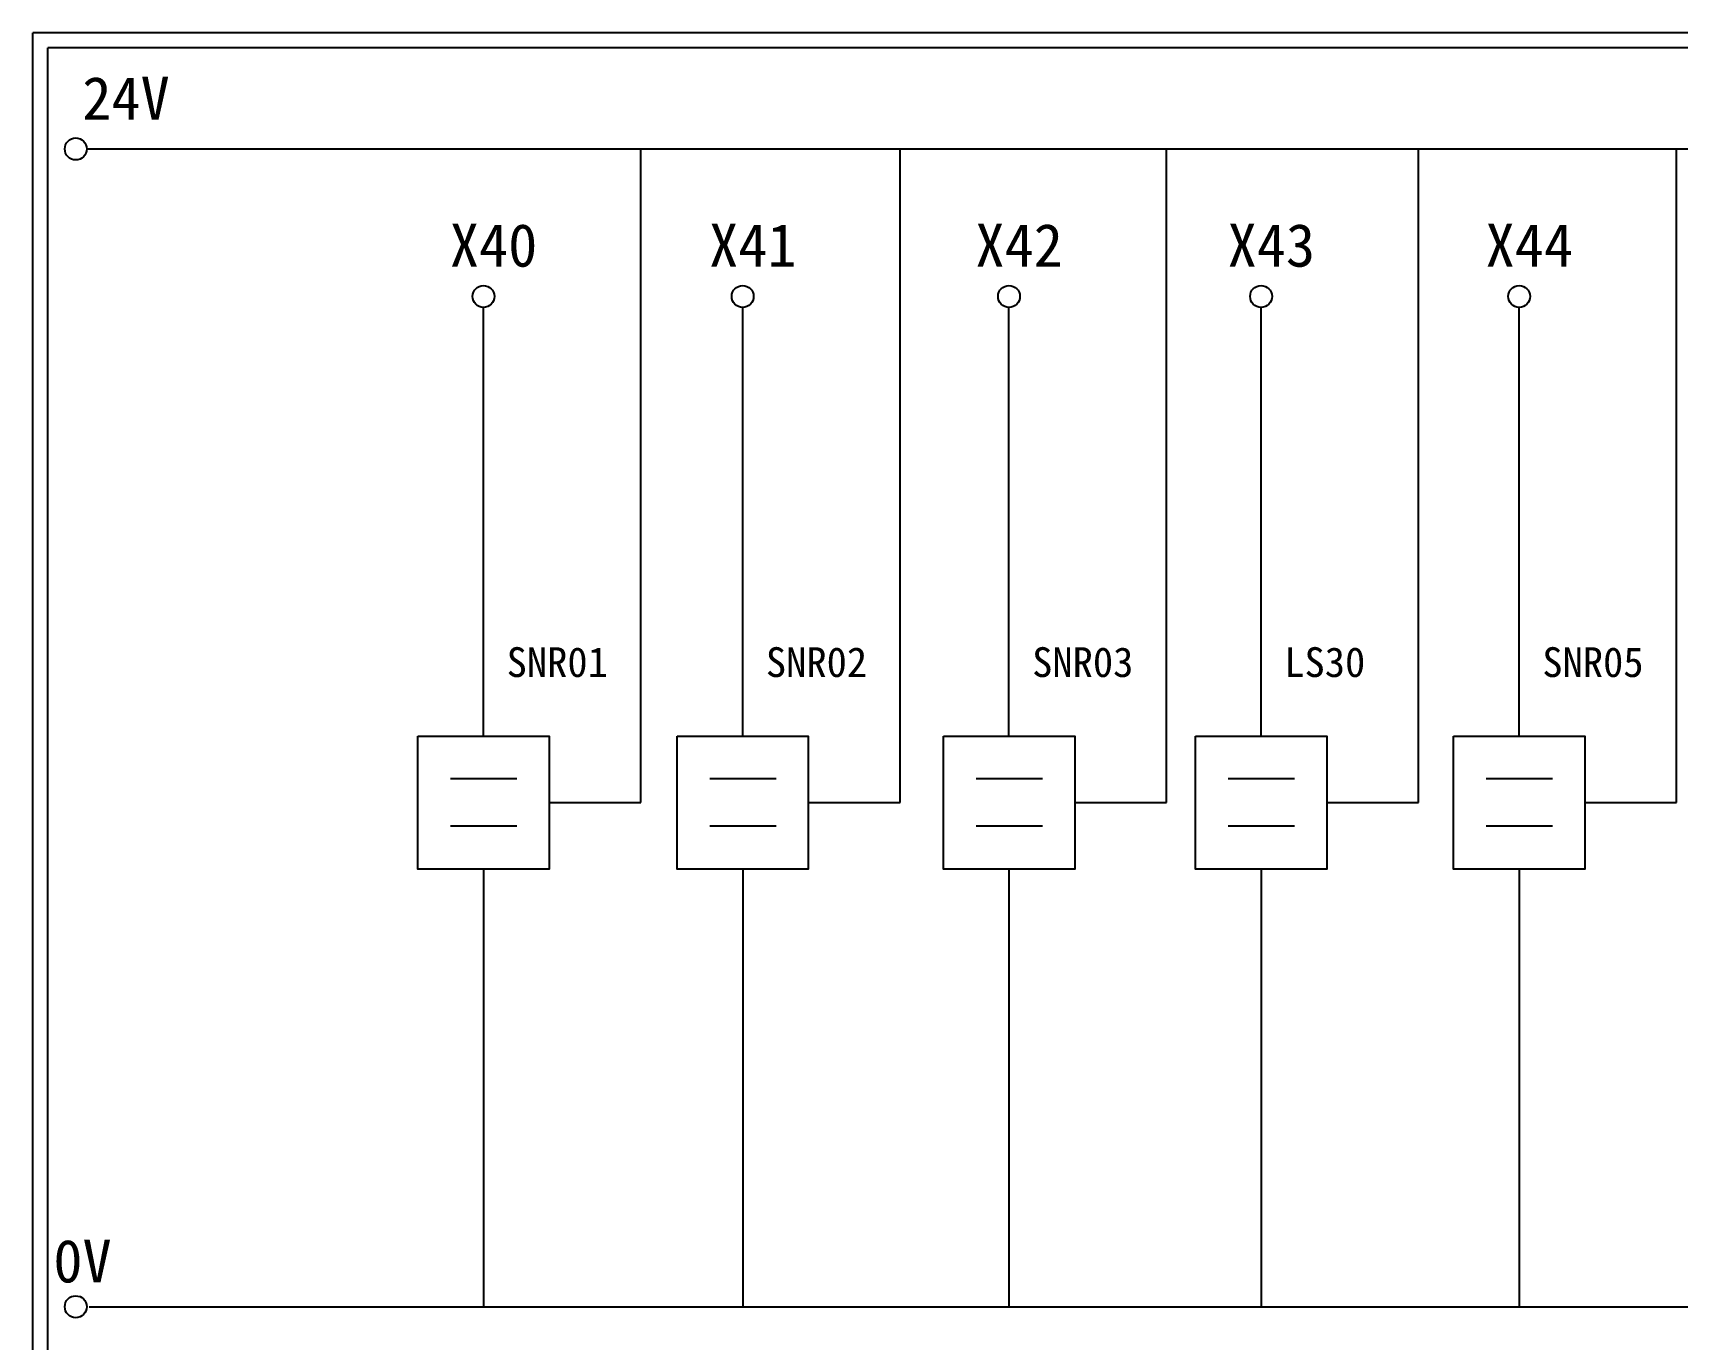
# Model space of a CAD drawing. Extents: x 325 to 612, y 3 to 207.
# Drawn here: x 325.3 to 463.5, y 97.2 to 207 of the extents above; entities that cross this region are included whole.
import ezdxf

# ---------------------------------------------------------------- set-up
doc = ezdxf.new("R2010")
doc.units = 0
doc.layers.get('0').update_dxf_attribs({"linetype": 'CONTINUOUS'})
doc.layers.add('圖框層', color=7, linetype='CONTINUOUS')
doc.layers.add('標尺寸層', color=3, linetype='CONTINUOUS')
doc.styles.add('STSL', font='kaiu.ttf')

msp = doc.modelspace()

# ---------------------------------------------------------------- linework, layer by layer
for p, q in [((376.39, 142.31), (376.39, 197.22)), ((398.18, 142.31), (398.18, 197.22)), ((420.55, 142.31), (420.55, 197.22)), ((441.73, 142.31), (441.73, 197.22)), ((463.4, 142.31), (463.4, 197.22)), ((363.17, 147.89), (363.17, 183.91)), ((384.95, 147.89), (384.95, 183.91)), ((407.32, 147.89), (407.32, 183.91)), ((428.5, 147.89), (428.5, 183.91)), ((450.18, 147.89), (450.18, 183.91)), ((368.68, 142.31), (376.39, 142.31)), ((390.46, 142.31), (398.18, 142.31)), ((412.84, 142.31), (420.55, 142.31)), ((434.02, 142.31), (441.73, 142.31)), ((455.69, 142.31), (463.4, 142.31)), ((363.17, 136.73), (363.17, 99.96)), ((384.95, 136.73), (384.95, 99.96)), ((407.32, 136.73), (407.32, 99.96)), ((428.5, 136.73), (428.5, 99.96)), ((450.18, 136.73), (450.18, 99.96))]:
    msp.add_line(p, q)
for points in [[(357.65, 147.89), (368.68, 147.89), (368.68, 136.73), (357.65, 136.73)], [(379.44, 147.89), (390.46, 147.89), (390.46, 136.73), (379.44, 136.73)], [(401.81, 147.89), (412.84, 147.89), (412.84, 136.73), (401.81, 136.73)], [(422.99, 147.89), (434.02, 147.89), (434.02, 136.73), (422.99, 136.73)], [(444.66, 147.89), (455.69, 147.89), (455.69, 136.73), (444.66, 136.73)]]:
    msp.add_lwpolyline(points, close=True)
at = {"layer": '圖框層', "color": 7}
for p, q in [((612.32, 206.97), (325.32, 206.97)), ((325.32, 3), (325.32, 206.97)), ((611.07, 205.72), (326.57, 205.72)), ((326.57, 4.25), (326.57, 205.72))]:
    msp.add_line(p, q, dxfattribs=at)
at = {"layer": '標尺寸層', "color": 7}
for p, q in [((329.84, 197.22), (607.44, 197.22)), ((360.41, 144.34), (365.98, 144.34)), ((382.19, 144.34), (387.76, 144.34)), ((404.56, 144.34), (410.13, 144.34)), ((425.74, 144.34), (431.31, 144.34)), ((447.42, 144.34), (452.98, 144.34)), ((360.41, 140.37), (365.98, 140.37)), ((382.19, 140.37), (387.76, 140.37)), ((404.56, 140.37), (410.13, 140.37)), ((425.74, 140.37), (431.31, 140.37)), ((447.42, 140.37), (452.98, 140.37)), ((330.05, 99.96), (607.92, 99.96))]:
    msp.add_line(p, q, dxfattribs=at)
for centre in [(328.92, 197.22), (363.17, 184.83), (384.95, 184.83), (407.32, 184.83), (428.5, 184.83), (450.18, 184.83), (328.92, 99.96)]:
    msp.add_circle(centre, 0.92, dxfattribs=at)

# ---------------------------------------------------------------- texts
at = {"layer": '圖框層', "color": 4, "style": 'STSL'}
for s, height, p in [('24V', 3.6, (329.47, 199.68)), ('X40', 3.6, (360.35, 187.33)), ('X41', 3.6, (382.13, 187.33)), ('X42', 3.6, (404.5, 187.33)), ('X43', 3.6, (425.69, 187.33)), ('X44', 3.6, (447.36, 187.33)), ('SNR01', 2.5, (365.12, 152.86)), ('SNR02', 2.5, (386.9, 152.86)), ('SNR03', 2.5, (409.27, 152.86)), ('LS30', 2.5, (430.45, 152.86)), ('SNR05', 2.5, (452.13, 152.86)), ('0V', 3.6, (327.04, 102))]:
    msp.add_text(s, height=height, dxfattribs=at).set_placement(p)

doc.saveas('drawing.dxf')
